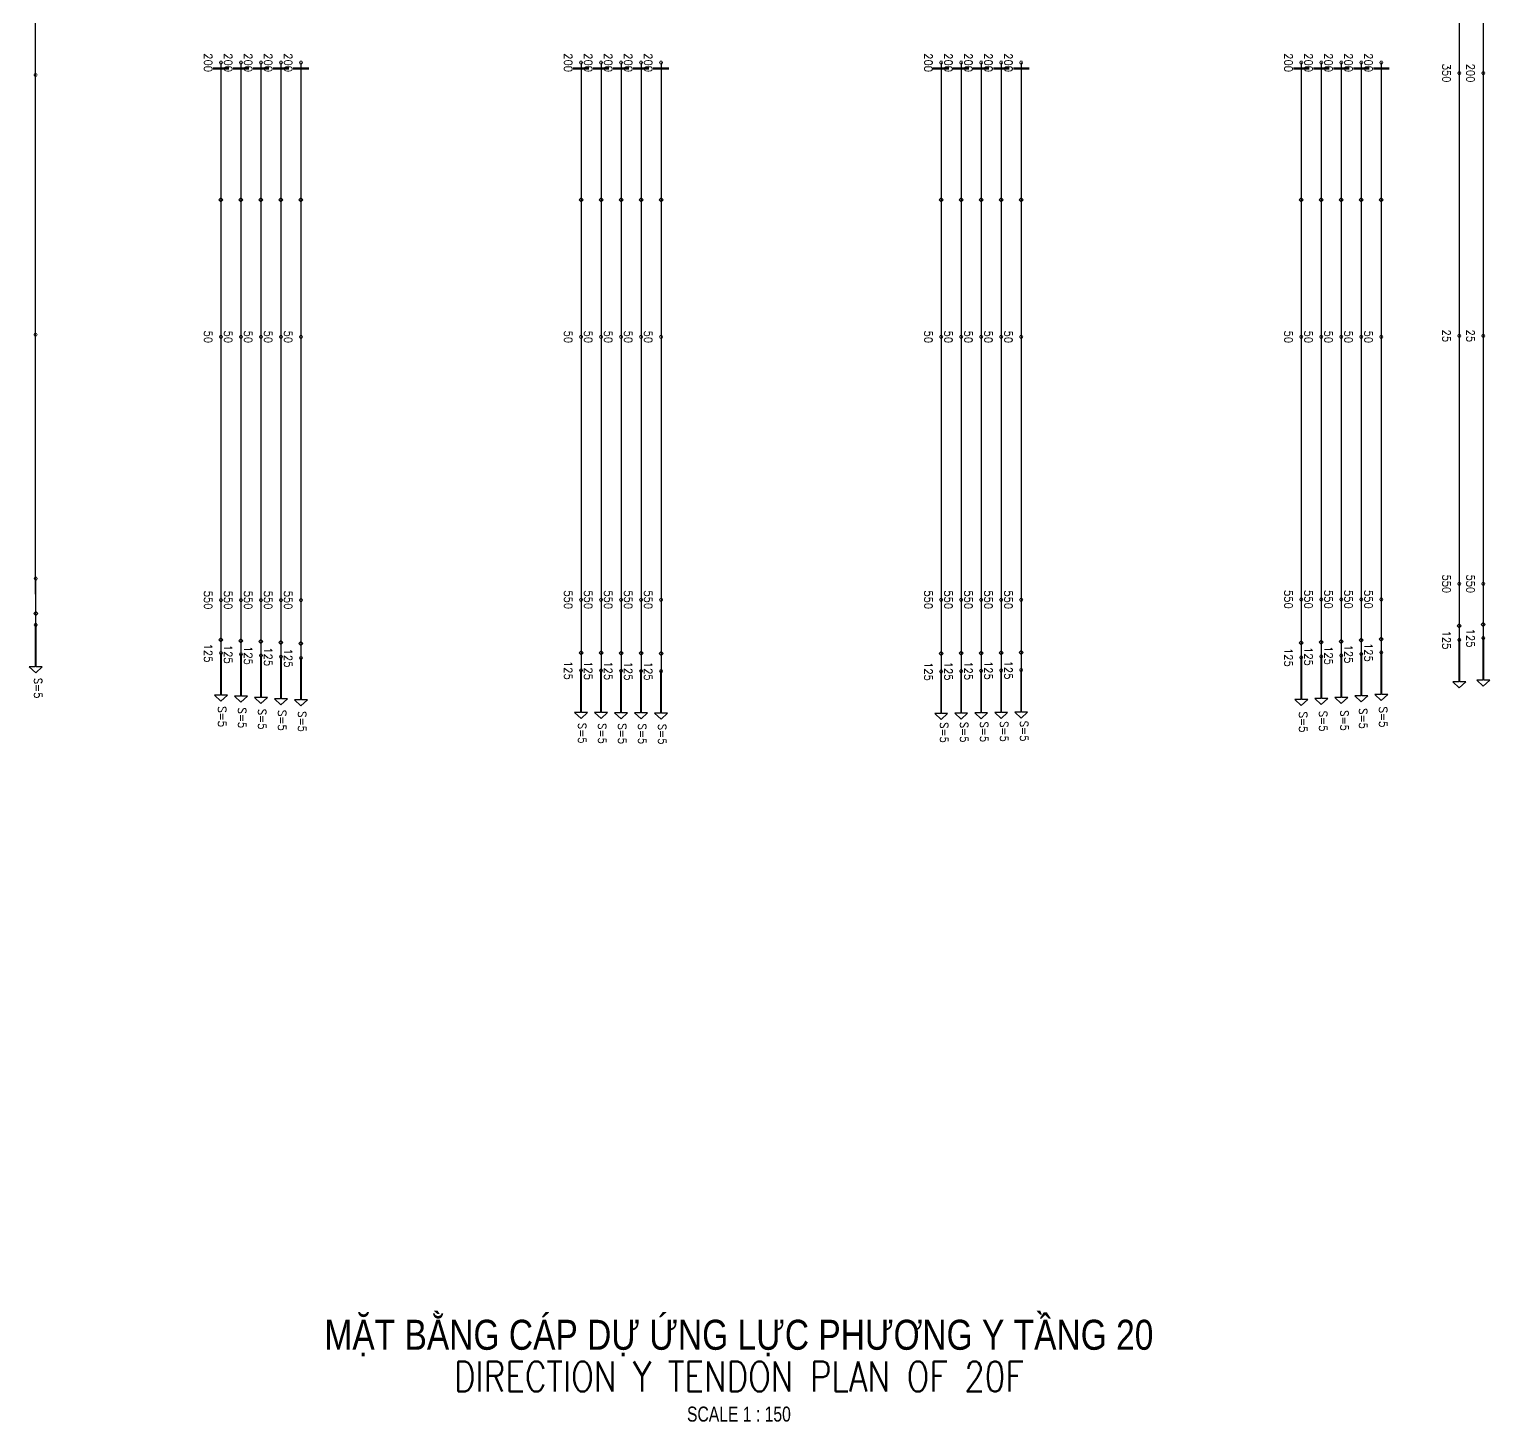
# Model space of a CAD drawing. Header units: millimetres. Extents: x -179076 to 505271, y -44005 to 99253.
# Drawn here: x 427260 to 463765, y 18374 to 53186 of the extents above; entities that cross this region are included whole.
import ezdxf
from ezdxf.enums import TextEntityAlignment as Align

# ---------------------------------------------------------------- set-up
doc = ezdxf.new("R2010")
doc.units = ezdxf.units.MM
doc.layers.add('Current_plane_Tendon', color=7, linetype='Continuous', true_color=0xab0000)
for name, color, linetype, lineweight in [('NDC_S_ANNO', 7, 'Continuous', 20), ('NDC_S_ENG TITLE', 3, 'Continuous', 20), ('NDC_S_TEXT SYMBOL', 7, 'Continuous', 20), ('NDC_S_VN TEXT', 7, 'Continuous', 20), ('NDC_S_VN TITLE', 6, 'Continuous', 35)]:
    doc.layers.add(name, color=color, linetype=linetype, lineweight=lineweight)
doc.styles.add('NDC_ANNO', font='', dxfattribs={"width": 0.8})
doc.styles.add('NDC_EN TXT', font='romans.shx', dxfattribs={"width": 0.8})
doc.styles.add('NDC_VIE TXT', font='arial.ttf', dxfattribs={"width": 0.8})
doc.styles.get("Standard").update_dxf_attribs({"font": 'arial.ttf'})
doc.styles.get('NDC_ANNO').set_extended_font_data('Dotum')

# ---------------------------------------------------------------- blocks, each defined once
blk = doc.blocks.new('Drawing name_symbol')
at = {"layer": 'NDC_S_ENG TITLE', "style": 'NDC_EN TXT', "width": 0.8}
blk.add_attdef('SECTDET1', text='', height=5, dxfattribs=at).set_placement((0, 1.01), align=Align.CENTER)
at = {"layer": 'NDC_S_TEXT SYMBOL', "lineweight": 25, "style": 'NDC_ANNO', "width": 0.8}
blk.add_attdef('SSCALE', text='', height=2.5, dxfattribs=at).set_placement((0, -4), align=Align.CENTER)
at = {"layer": 'NDC_S_VN TITLE', "style": 'NDC_VIE TXT', "width": 0.8}
blk.add_attdef('SECTDET2', text='', height=5, dxfattribs=at).set_placement((0, 7.97), align=Align.CENTER)
blk = doc.blocks.new('A$Cc1cc997c')
at = {"layer": 'Current_plane_Tendon', "color": 14, "linetype": 'Continuous', "true_color": 0xab0000, "elevation": -200}
for points in [[(18900, -25500, 60, 60, 0), (18500, -25500, 60, 60, 0)], [(19400, -25500, 60, 60, 0), (19000, -25500, 60, 60, 0)], [(19900, -25500, 60, 60, 0), (19500, -25500, 60, 60, 0)], [(20400, -25500, 60, 60, 0), (20000, -25500, 60, 60, 0)], [(20900, -25500, 60, 60, 0), (20500, -25500, 60, 60, 0)], [(27900, -25500, 60, 60, 0), (27500, -25500, 60, 60, 0)], [(28400, -25500, 60, 60, 0), (28000, -25500, 60, 60, 0)], [(28900, -25500, 60, 60, 0), (28500, -25500, 60, 60, 0)], [(29400, -25500, 60, 60, 0), (29000, -25500, 60, 60, 0)], [(29900, -25500, 60, 60, 0), (29500, -25500, 60, 60, 0)], [(36900, -25500, 60, 60, 0), (36500, -25500, 60, 60, 0)], [(37400, -25500, 60, 60, 0), (37000, -25500, 60, 60, 0)], [(37900, -25500, 60, 60, 0), (37500, -25500, 60, 60, 0)], [(38400, -25500, 60, 60, 0), (38000, -25500, 60, 60, 0)], [(38900, -25500, 60, 60, 0), (38500, -25500, 60, 60, 0)], [(45900, -25500, 60, 60, 0), (45500, -25500, 60, 60, 0)], [(46400, -25500, 60, 60, 0), (46000, -25500, 60, 60, 0)], [(46900, -25500, 60, 60, 0), (46500, -25500, 60, 60, 0)], [(47400, -25500, 60, 60, 0), (47000, -25500, 60, 60, 0)], [(47900, -25500, 60, 60, 0), (47500, -25500, 60, 60, 0)]]:
    blk.add_lwpolyline(points, format="xyseb", dxfattribs=at)
at = {"layer": 'Current_plane_Tendon', "color": 14, "linetype": 'Continuous', "true_color": 0xab0000}
for points, elevation in [([(18740, -25350, 20, 20, 0), (18720, -25315, 20, 20, 0), (18680, -25315, 20, 20, 0), (18660, -25350, 20, 20, 0), (18680, -25385, 20, 20, 0), (18720, -25385, 20, 20, 0)], -200), ([(19240, -25350, 20, 20, 0), (19220, -25315, 20, 20, 0), (19180, -25315, 20, 20, 0), (19160, -25350, 20, 20, 0), (19180, -25385, 20, 20, 0), (19220, -25385, 20, 20, 0)], -200), ([(19740, -25350, 20, 20, 0), (19720, -25315, 20, 20, 0), (19680, -25315, 20, 20, 0), (19660, -25350, 20, 20, 0), (19680, -25385, 20, 20, 0), (19720, -25385, 20, 20, 0)], -200), ([(20240, -25350, 20, 20, 0), (20220, -25315, 20, 20, 0), (20180, -25315, 20, 20, 0), (20160, -25350, 20, 20, 0), (20180, -25385, 20, 20, 0), (20220, -25385, 20, 20, 0)], -200), ([(20740, -25350, 20, 20, 0), (20720, -25315, 20, 20, 0), (20680, -25315, 20, 20, 0), (20660, -25350, 20, 20, 0), (20680, -25385, 20, 20, 0), (20720, -25385, 20, 20, 0)], -200), ([(27740, -25350, 20, 20, 0), (27720, -25315, 20, 20, 0), (27680, -25315, 20, 20, 0), (27660, -25350, 20, 20, 0), (27680, -25385, 20, 20, 0), (27720, -25385, 20, 20, 0)], -200), ([(28240, -25350, 20, 20, 0), (28220, -25315, 20, 20, 0), (28180, -25315, 20, 20, 0), (28160, -25350, 20, 20, 0), (28180, -25385, 20, 20, 0), (28220, -25385, 20, 20, 0)], -200), ([(28740, -25350, 20, 20, 0), (28720, -25315, 20, 20, 0), (28680, -25315, 20, 20, 0), (28660, -25350, 20, 20, 0), (28680, -25385, 20, 20, 0), (28720, -25385, 20, 20, 0)], -200), ([(29240, -25350, 20, 20, 0), (29220, -25315, 20, 20, 0), (29180, -25315, 20, 20, 0), (29160, -25350, 20, 20, 0), (29180, -25385, 20, 20, 0), (29220, -25385, 20, 20, 0)], -200), ([(29740, -25350, 20, 20, 0), (29720, -25315, 20, 20, 0), (29680, -25315, 20, 20, 0), (29660, -25350, 20, 20, 0), (29680, -25385, 20, 20, 0), (29720, -25385, 20, 20, 0)], -200), ([(36740, -25350, 20, 20, 0), (36720, -25315, 20, 20, 0), (36680, -25315, 20, 20, 0), (36660, -25350, 20, 20, 0), (36680, -25385, 20, 20, 0), (36720, -25385, 20, 20, 0)], -200), ([(37240, -25350, 20, 20, 0), (37220, -25315, 20, 20, 0), (37180, -25315, 20, 20, 0), (37160, -25350, 20, 20, 0), (37180, -25385, 20, 20, 0), (37220, -25385, 20, 20, 0)], -200), ([(37740, -25350, 20, 20, 0), (37720, -25315, 20, 20, 0), (37680, -25315, 20, 20, 0), (37660, -25350, 20, 20, 0), (37680, -25385, 20, 20, 0), (37720, -25385, 20, 20, 0)], -200), ([(38240, -25350, 20, 20, 0), (38220, -25315, 20, 20, 0), (38180, -25315, 20, 20, 0), (38160, -25350, 20, 20, 0), (38180, -25385, 20, 20, 0), (38220, -25385, 20, 20, 0)], -200), ([(38740, -25350, 20, 20, 0), (38720, -25315, 20, 20, 0), (38680, -25315, 20, 20, 0), (38660, -25350, 20, 20, 0), (38680, -25385, 20, 20, 0), (38720, -25385, 20, 20, 0)], -200), ([(45740, -25350, 20, 20, 0), (45720, -25315, 20, 20, 0), (45680, -25315, 20, 20, 0), (45660, -25350, 20, 20, 0), (45680, -25385, 20, 20, 0), (45720, -25385, 20, 20, 0)], -200), ([(46240, -25350, 20, 20, 0), (46220, -25315, 20, 20, 0), (46180, -25315, 20, 20, 0), (46160, -25350, 20, 20, 0), (46180, -25385, 20, 20, 0), (46220, -25385, 20, 20, 0)], -200), ([(46740, -25350, 20, 20, 0), (46720, -25315, 20, 20, 0), (46680, -25315, 20, 20, 0), (46660, -25350, 20, 20, 0), (46680, -25385, 20, 20, 0), (46720, -25385, 20, 20, 0)], -200), ([(47240, -25350, 20, 20, 0), (47220, -25315, 20, 20, 0), (47180, -25315, 20, 20, 0), (47160, -25350, 20, 20, 0), (47180, -25385, 20, 20, 0), (47220, -25385, 20, 20, 0)], -200), ([(47740, -25350, 20, 20, 0), (47720, -25315, 20, 20, 0), (47680, -25315, 20, 20, 0), (47660, -25350, 20, 20, 0), (47680, -25385, 20, 20, 0), (47720, -25385, 20, 20, 0)], -200), ([(14106, -25658, 20, 20, 0), (14086, -25624, 20, 20, 0), (14046, -25624, 20, 20, 0), (14026, -25658, 20, 20, 0), (14046, -25693, 20, 20, 0), (14086, -25693, 20, 20, 0)], -50), ([(49690, -25612, 20, 20, 0), (49670, -25578, 20, 20, 0), (49630, -25578, 20, 20, 0), (49610, -25612, 20, 20, 0), (49630, -25647, 20, 20, 0), (49670, -25647, 20, 20, 0)], -50), ([(50290, -25612, 20, 20, 0), (50270, -25578, 20, 20, 0), (50230, -25578, 20, 20, 0), (50210, -25612, 20, 20, 0), (50230, -25647, 20, 20, 0), (50270, -25647, 20, 20, 0)], -50), ([(14106, -32149, 20, 20, 0), (14086, -32115, 20, 20, 0), (14046, -32115, 20, 20, 0), (14026, -32149, 20, 20, 0), (14046, -32184, 20, 20, 0), (14086, -32184, 20, 20, 0)], -200), ([(18740, -32206, 20, 20, 0), (18720, -32171, 20, 20, 0), (18680, -32171, 20, 20, 0), (18660, -32206, 20, 20, 0), (18680, -32240, 20, 20, 0), (18720, -32240, 20, 20, 0)], -350), ([(19240, -32206, 20, 20, 0), (19220, -32171, 20, 20, 0), (19180, -32171, 20, 20, 0), (19160, -32206, 20, 20, 0), (19180, -32240, 20, 20, 0), (19220, -32240, 20, 20, 0)], -350), ([(19740, -32206, 20, 20, 0), (19720, -32171, 20, 20, 0), (19680, -32171, 20, 20, 0), (19660, -32206, 20, 20, 0), (19680, -32240, 20, 20, 0), (19720, -32240, 20, 20, 0)], -350), ([(20240, -32206, 20, 20, 0), (20220, -32171, 20, 20, 0), (20180, -32171, 20, 20, 0), (20160, -32206, 20, 20, 0), (20180, -32240, 20, 20, 0), (20220, -32240, 20, 20, 0)], -350), ([(20740, -32206, 20, 20, 0), (20720, -32171, 20, 20, 0), (20680, -32171, 20, 20, 0), (20660, -32206, 20, 20, 0), (20680, -32240, 20, 20, 0), (20720, -32240, 20, 20, 0)], -350), ([(27740, -32206, 20, 20, 0), (27720, -32171, 20, 20, 0), (27680, -32171, 20, 20, 0), (27660, -32206, 20, 20, 0), (27680, -32240, 20, 20, 0), (27720, -32240, 20, 20, 0)], -350), ([(28240, -32206, 20, 20, 0), (28220, -32171, 20, 20, 0), (28180, -32171, 20, 20, 0), (28160, -32206, 20, 20, 0), (28180, -32240, 20, 20, 0), (28220, -32240, 20, 20, 0)], -350), ([(28740, -32206, 20, 20, 0), (28720, -32171, 20, 20, 0), (28680, -32171, 20, 20, 0), (28660, -32206, 20, 20, 0), (28680, -32240, 20, 20, 0), (28720, -32240, 20, 20, 0)], -350), ([(29240, -32206, 20, 20, 0), (29220, -32171, 20, 20, 0), (29180, -32171, 20, 20, 0), (29160, -32206, 20, 20, 0), (29180, -32240, 20, 20, 0), (29220, -32240, 20, 20, 0)], -350), ([(29740, -32206, 20, 20, 0), (29720, -32171, 20, 20, 0), (29680, -32171, 20, 20, 0), (29660, -32206, 20, 20, 0), (29680, -32240, 20, 20, 0), (29720, -32240, 20, 20, 0)], -350), ([(36740, -32206, 20, 20, 0), (36720, -32171, 20, 20, 0), (36680, -32171, 20, 20, 0), (36660, -32206, 20, 20, 0), (36680, -32240, 20, 20, 0), (36720, -32240, 20, 20, 0)], -350), ([(37240, -32206, 20, 20, 0), (37220, -32171, 20, 20, 0), (37180, -32171, 20, 20, 0), (37160, -32206, 20, 20, 0), (37180, -32240, 20, 20, 0), (37220, -32240, 20, 20, 0)], -350), ([(37740, -32206, 20, 20, 0), (37720, -32171, 20, 20, 0), (37680, -32171, 20, 20, 0), (37660, -32206, 20, 20, 0), (37680, -32240, 20, 20, 0), (37720, -32240, 20, 20, 0)], -350), ([(38240, -32206, 20, 20, 0), (38220, -32171, 20, 20, 0), (38180, -32171, 20, 20, 0), (38160, -32206, 20, 20, 0), (38180, -32240, 20, 20, 0), (38220, -32240, 20, 20, 0)], -350), ([(38740, -32206, 20, 20, 0), (38720, -32171, 20, 20, 0), (38680, -32171, 20, 20, 0), (38660, -32206, 20, 20, 0), (38680, -32240, 20, 20, 0), (38720, -32240, 20, 20, 0)], -350), ([(45740, -32206, 20, 20, 0), (45720, -32171, 20, 20, 0), (45680, -32171, 20, 20, 0), (45660, -32206, 20, 20, 0), (45680, -32240, 20, 20, 0), (45720, -32240, 20, 20, 0)], -350), ([(46240, -32206, 20, 20, 0), (46220, -32171, 20, 20, 0), (46180, -32171, 20, 20, 0), (46160, -32206, 20, 20, 0), (46180, -32240, 20, 20, 0), (46220, -32240, 20, 20, 0)], -350), ([(46740, -32206, 20, 20, 0), (46720, -32171, 20, 20, 0), (46680, -32171, 20, 20, 0), (46660, -32206, 20, 20, 0), (46680, -32240, 20, 20, 0), (46720, -32240, 20, 20, 0)], -350), ([(47240, -32206, 20, 20, 0), (47220, -32171, 20, 20, 0), (47180, -32171, 20, 20, 0), (47160, -32206, 20, 20, 0), (47180, -32240, 20, 20, 0), (47220, -32240, 20, 20, 0)], -350), ([(47740, -32206, 20, 20, 0), (47720, -32171, 20, 20, 0), (47680, -32171, 20, 20, 0), (47660, -32206, 20, 20, 0), (47680, -32240, 20, 20, 0), (47720, -32240, 20, 20, 0)], -350), ([(49690, -32180, 20, 20, 0), (49670, -32146, 20, 20, 0), (49630, -32146, 20, 20, 0), (49610, -32180, 20, 20, 0), (49630, -32215, 20, 20, 0), (49670, -32215, 20, 20, 0)], -225), ([(50290, -32180, 20, 20, 0), (50270, -32146, 20, 20, 0), (50230, -32146, 20, 20, 0), (50210, -32180, 20, 20, 0), (50230, -32215, 20, 20, 0), (50270, -32215, 20, 20, 0)], -225), ([(14110, -38248, 20, 20, 0), (14090, -38213, 20, 20, 0), (14050, -38213, 20, 20, 0), (14030, -38248, 20, 20, 0), (14050, -38282, 20, 20, 0), (14090, -38282, 20, 20, 0)], 75), ([(49690, -38379, 20, 20, 0), (49670, -38345, 20, 20, 0), (49630, -38345, 20, 20, 0), (49610, -38379, 20, 20, 0), (49630, -38414, 20, 20, 0), (49670, -38414, 20, 20, 0)], -16), ([(50290, -38379, 20, 20, 0), (50270, -38345, 20, 20, 0), (50230, -38345, 20, 20, 0), (50210, -38379, 20, 20, 0), (50230, -38414, 20, 20, 0), (50270, -38414, 20, 20, 0)], -16), ([(18740, -38786, 20, 20, 0), (18720, -38751, 20, 20, 0), (18680, -38751, 20, 20, 0), (18660, -38786, 20, 20, 0), (18680, -38820, 20, 20, 0), (18720, -38820, 20, 20, 0)], 75), ([(19240, -38786, 20, 20, 0), (19220, -38751, 20, 20, 0), (19180, -38751, 20, 20, 0), (19160, -38786, 20, 20, 0), (19180, -38820, 20, 20, 0), (19220, -38820, 20, 20, 0)], 75), ([(19740, -38786, 20, 20, 0), (19720, -38751, 20, 20, 0), (19680, -38751, 20, 20, 0), (19660, -38786, 20, 20, 0), (19680, -38820, 20, 20, 0), (19720, -38820, 20, 20, 0)], 75), ([(20240, -38786, 20, 20, 0), (20220, -38751, 20, 20, 0), (20180, -38751, 20, 20, 0), (20160, -38786, 20, 20, 0), (20180, -38820, 20, 20, 0), (20220, -38820, 20, 20, 0)], 75), ([(20740, -38786, 20, 20, 0), (20720, -38751, 20, 20, 0), (20680, -38751, 20, 20, 0), (20660, -38786, 20, 20, 0), (20680, -38820, 20, 20, 0), (20720, -38820, 20, 20, 0)], 75), ([(27740, -38777, 20, 20, 0), (27720, -38743, 20, 20, 0), (27680, -38743, 20, 20, 0), (27660, -38777, 20, 20, 0), (27680, -38812, 20, 20, 0), (27720, -38812, 20, 20, 0)], 75), ([(28240, -38777, 20, 20, 0), (28220, -38743, 20, 20, 0), (28180, -38743, 20, 20, 0), (28160, -38777, 20, 20, 0), (28180, -38812, 20, 20, 0), (28220, -38812, 20, 20, 0)], 75), ([(28740, -38777, 20, 20, 0), (28720, -38743, 20, 20, 0), (28680, -38743, 20, 20, 0), (28660, -38777, 20, 20, 0), (28680, -38812, 20, 20, 0), (28720, -38812, 20, 20, 0)], 75), ([(29240, -38777, 20, 20, 0), (29220, -38743, 20, 20, 0), (29180, -38743, 20, 20, 0), (29160, -38777, 20, 20, 0), (29180, -38812, 20, 20, 0), (29220, -38812, 20, 20, 0)], 75), ([(29740, -38777, 20, 20, 0), (29720, -38743, 20, 20, 0), (29680, -38743, 20, 20, 0), (29660, -38777, 20, 20, 0), (29680, -38812, 20, 20, 0), (29720, -38812, 20, 20, 0)], 75), ([(36740, -38778, 20, 20, 0), (36720, -38743, 20, 20, 0), (36680, -38743, 20, 20, 0), (36660, -38778, 20, 20, 0), (36680, -38812, 20, 20, 0), (36720, -38812, 20, 20, 0)], 75), ([(37240, -38778, 20, 20, 0), (37220, -38743, 20, 20, 0), (37180, -38743, 20, 20, 0), (37160, -38778, 20, 20, 0), (37180, -38812, 20, 20, 0), (37220, -38812, 20, 20, 0)], 75), ([(37740, -38778, 20, 20, 0), (37720, -38743, 20, 20, 0), (37680, -38743, 20, 20, 0), (37660, -38778, 20, 20, 0), (37680, -38812, 20, 20, 0), (37720, -38812, 20, 20, 0)], 75), ([(38240, -38778, 20, 20, 0), (38220, -38743, 20, 20, 0), (38180, -38743, 20, 20, 0), (38160, -38778, 20, 20, 0), (38180, -38812, 20, 20, 0), (38220, -38812, 20, 20, 0)], 75), ([(38740, -38778, 20, 20, 0), (38720, -38743, 20, 20, 0), (38680, -38743, 20, 20, 0), (38660, -38778, 20, 20, 0), (38680, -38812, 20, 20, 0), (38720, -38812, 20, 20, 0)], 75), ([(45740, -38768, 20, 20, 0), (45720, -38733, 20, 20, 0), (45680, -38733, 20, 20, 0), (45660, -38768, 20, 20, 0), (45680, -38803, 20, 20, 0), (45720, -38803, 20, 20, 0)], 75), ([(46240, -38768, 20, 20, 0), (46220, -38733, 20, 20, 0), (46180, -38733, 20, 20, 0), (46160, -38768, 20, 20, 0), (46180, -38803, 20, 20, 0), (46220, -38803, 20, 20, 0)], 75), ([(46740, -38768, 20, 20, 0), (46720, -38733, 20, 20, 0), (46680, -38733, 20, 20, 0), (46660, -38768, 20, 20, 0), (46680, -38803, 20, 20, 0), (46720, -38803, 20, 20, 0)], 75), ([(47240, -38768, 20, 20, 0), (47220, -38733, 20, 20, 0), (47180, -38733, 20, 20, 0), (47160, -38768, 20, 20, 0), (47180, -38803, 20, 20, 0), (47220, -38803, 20, 20, 0)], 75), ([(47740, -38768, 20, 20, 0), (47720, -38733, 20, 20, 0), (47680, -38733, 20, 20, 0), (47660, -38768, 20, 20, 0), (47680, -38803, 20, 20, 0), (47720, -38803, 20, 20, 0)], 75), ([(49690, -39782, 20, 20, 0), (49670, -39747, 20, 20, 0), (49630, -39747, 20, 20, 0), (49610, -39782, 20, 20, 0), (49630, -39817, 20, 20, 0), (49670, -39817, 20, 20, 0)], -91), ([(50290, -39736, 20, 20, 0), (50270, -39701, 20, 20, 0), (50230, -39701, 20, 20, 0), (50210, -39736, 20, 20, 0), (50230, -39770, 20, 20, 0), (50270, -39770, 20, 20, 0)], -91)]:
    blk.add_lwpolyline(points, format="xyseb", close=True, dxfattribs=dict(at, elevation=elevation))
for points in [[(18750, -28778), (18700, -28728), (18650, -28778), (18700, -28828), (18750, -28778)], [(19250, -28778), (19200, -28728), (19150, -28778), (19200, -28828), (19250, -28778)], [(19750, -28778), (19700, -28728), (19650, -28778), (19700, -28828), (19750, -28778)], [(20250, -28778), (20200, -28728), (20150, -28778), (20200, -28828), (20250, -28778)], [(20750, -28778), (20700, -28728), (20650, -28778), (20700, -28828), (20750, -28778)], [(27750, -28778), (27700, -28728), (27650, -28778), (27700, -28828), (27750, -28778)], [(28250, -28778), (28200, -28728), (28150, -28778), (28200, -28828), (28250, -28778)], [(28750, -28778), (28700, -28728), (28650, -28778), (28700, -28828), (28750, -28778)], [(29250, -28778), (29200, -28728), (29150, -28778), (29200, -28828), (29250, -28778)], [(29750, -28778), (29700, -28728), (29650, -28778), (29700, -28828), (29750, -28778)], [(36750, -28778), (36700, -28728), (36650, -28778), (36700, -28828), (36750, -28778)], [(37250, -28778), (37200, -28728), (37150, -28778), (37200, -28828), (37250, -28778)], [(37750, -28778), (37700, -28728), (37650, -28778), (37700, -28828), (37750, -28778)], [(38250, -28778), (38200, -28728), (38150, -28778), (38200, -28828), (38250, -28778)], [(38750, -28778), (38700, -28728), (38650, -28778), (38700, -28828), (38750, -28778)], [(45750, -28778), (45700, -28728), (45650, -28778), (45700, -28828), (45750, -28778)], [(46250, -28778), (46200, -28728), (46150, -28778), (46200, -28828), (46250, -28778)], [(46750, -28778), (46700, -28728), (46650, -28778), (46700, -28828), (46750, -28778)], [(47250, -28778), (47200, -28728), (47150, -28778), (47200, -28828), (47250, -28778)], [(47750, -28778), (47700, -28728), (47650, -28778), (47700, -28828), (47750, -28778)], [(14058, -39406), (14058, -40456), (13908, -40456), (14070, -40606), (14232, -40456), (14082, -40456), (14082, -39406)], [(18688, -40109), (18688, -41159), (18538, -41159), (18700, -41309), (18862, -41159), (18712, -41159), (18712, -40109)], [(19188, -40140), (19188, -41190), (19038, -41190), (19200, -41340), (19362, -41190), (19212, -41190), (19212, -40140)], [(47188, -40132), (47188, -41182), (47038, -41182), (47200, -41332), (47362, -41182), (47212, -41182), (47212, -40132)], [(47688, -40094), (47688, -41144), (47538, -41144), (47700, -41294), (47862, -41144), (47712, -41144), (47712, -40094)], [(19688, -40171), (19688, -41221), (19538, -41221), (19700, -41371), (19862, -41221), (19712, -41221), (19712, -40171)], [(20188, -40202), (20188, -41252), (20038, -41252), (20200, -41402), (20362, -41252), (20212, -41252), (20212, -40202)], [(20688, -40233), (20688, -41283), (20538, -41283), (20700, -41433), (20862, -41283), (20712, -41283), (20712, -40233)], [(45688, -40219), (45688, -41269), (45538, -41269), (45700, -41419), (45862, -41269), (45712, -41269), (45712, -40219)], [(46188, -40195), (46188, -41245), (46038, -41245), (46200, -41395), (46362, -41245), (46212, -41245), (46212, -40195)], [(46688, -40171), (46688, -41221), (46538, -41221), (46700, -41371), (46862, -41221), (46712, -41221), (46712, -40171)], [(27688, -40542), (27688, -41592), (27538, -41592), (27700, -41742), (27862, -41592), (27712, -41592), (27712, -40542)], [(28188, -40547), (28188, -41597), (28038, -41597), (28200, -41747), (28362, -41597), (28212, -41597), (28212, -40547)], [(28688, -40552), (28688, -41602), (28538, -41602), (28700, -41752), (28862, -41602), (28712, -41602), (28712, -40552)], [(29188, -40558), (29188, -41608), (29038, -41608), (29200, -41758), (29362, -41608), (29212, -41608), (29212, -40558)], [(29688, -40563), (29688, -41613), (29538, -41613), (29700, -41763), (29862, -41613), (29712, -41613), (29712, -40563)], [(36688, -40571), (36688, -41621), (36538, -41621), (36700, -41771), (36862, -41621), (36712, -41621), (36712, -40571)], [(37188, -40561), (37188, -41611), (37038, -41611), (37200, -41761), (37362, -41611), (37212, -41611), (37212, -40561)], [(37688, -40552), (37688, -41602), (37538, -41602), (37700, -41752), (37862, -41602), (37712, -41602), (37712, -40552)], [(38188, -40543), (38188, -41593), (38038, -41593), (38200, -41743), (38362, -41593), (38212, -41593), (38212, -40543)], [(38688, -40534), (38688, -41584), (38538, -41584), (38700, -41734), (38862, -41584), (38712, -41584), (38712, -40534)]]:
    blk.add_lwpolyline(points, close=True, dxfattribs=at)
for points in [[(14110, -39406, 20, 20, 0), (14090, -39372, 20, 20, 0), (14050, -39372, 20, 20, 0), (14030, -39406, 20, 20, 0), (14050, -39441, 20, 20, 0), (14090, -39441, 20, 20, 0)], [(18740, -40109, 20, 20, 0), (18720, -40075, 20, 20, 0), (18680, -40075, 20, 20, 0), (18660, -40109, 20, 20, 0), (18680, -40144, 20, 20, 0), (18720, -40144, 20, 20, 0)], [(19240, -40140, 20, 20, 0), (19220, -40106, 20, 20, 0), (19180, -40106, 20, 20, 0), (19160, -40140, 20, 20, 0), (19180, -40175, 20, 20, 0), (19220, -40175, 20, 20, 0)], [(19740, -40171, 20, 20, 0), (19720, -40136, 20, 20, 0), (19680, -40136, 20, 20, 0), (19660, -40171, 20, 20, 0), (19680, -40206, 20, 20, 0), (19720, -40206, 20, 20, 0)], [(46240, -40195, 20, 20, 0), (46220, -40160, 20, 20, 0), (46180, -40160, 20, 20, 0), (46160, -40195, 20, 20, 0), (46180, -40229, 20, 20, 0), (46220, -40229, 20, 20, 0)], [(46740, -40171, 20, 20, 0), (46720, -40136, 20, 20, 0), (46680, -40136, 20, 20, 0), (46660, -40171, 20, 20, 0), (46680, -40206, 20, 20, 0), (46720, -40206, 20, 20, 0)], [(47240, -40132, 20, 20, 0), (47220, -40098, 20, 20, 0), (47180, -40098, 20, 20, 0), (47160, -40132, 20, 20, 0), (47180, -40167, 20, 20, 0), (47220, -40167, 20, 20, 0)], [(47740, -40094, 20, 20, 0), (47720, -40059, 20, 20, 0), (47680, -40059, 20, 20, 0), (47660, -40094, 20, 20, 0), (47680, -40128, 20, 20, 0), (47720, -40128, 20, 20, 0)], [(20240, -40202, 20, 20, 0), (20220, -40167, 20, 20, 0), (20180, -40167, 20, 20, 0), (20160, -40202, 20, 20, 0), (20180, -40237, 20, 20, 0), (20220, -40237, 20, 20, 0)], [(20740, -40233, 20, 20, 0), (20720, -40198, 20, 20, 0), (20680, -40198, 20, 20, 0), (20660, -40233, 20, 20, 0), (20680, -40267, 20, 20, 0), (20720, -40267, 20, 20, 0)], [(27740, -40542, 20, 20, 0), (27720, -40507, 20, 20, 0), (27680, -40507, 20, 20, 0), (27660, -40542, 20, 20, 0), (27680, -40576, 20, 20, 0), (27720, -40576, 20, 20, 0)], [(28240, -40547, 20, 20, 0), (28220, -40512, 20, 20, 0), (28180, -40512, 20, 20, 0), (28160, -40547, 20, 20, 0), (28180, -40582, 20, 20, 0), (28220, -40582, 20, 20, 0)], [(28740, -40552, 20, 20, 0), (28720, -40518, 20, 20, 0), (28680, -40518, 20, 20, 0), (28660, -40552, 20, 20, 0), (28680, -40587, 20, 20, 0), (28720, -40587, 20, 20, 0)], [(29240, -40558, 20, 20, 0), (29220, -40523, 20, 20, 0), (29180, -40523, 20, 20, 0), (29160, -40558, 20, 20, 0), (29180, -40592, 20, 20, 0), (29220, -40592, 20, 20, 0)], [(29740, -40563, 20, 20, 0), (29720, -40528, 20, 20, 0), (29680, -40528, 20, 20, 0), (29660, -40563, 20, 20, 0), (29680, -40598, 20, 20, 0), (29720, -40598, 20, 20, 0)], [(37240, -40561, 20, 20, 0), (37220, -40527, 20, 20, 0), (37180, -40527, 20, 20, 0), (37160, -40561, 20, 20, 0), (37180, -40596, 20, 20, 0), (37220, -40596, 20, 20, 0)], [(37740, -40552, 20, 20, 0), (37720, -40518, 20, 20, 0), (37680, -40518, 20, 20, 0), (37660, -40552, 20, 20, 0), (37680, -40587, 20, 20, 0), (37720, -40587, 20, 20, 0)], [(38240, -40543, 20, 20, 0), (38220, -40509, 20, 20, 0), (38180, -40509, 20, 20, 0), (38160, -40543, 20, 20, 0), (38180, -40578, 20, 20, 0), (38220, -40578, 20, 20, 0)], [(38740, -40534, 20, 20, 0), (38720, -40500, 20, 20, 0), (38680, -40500, 20, 20, 0), (38660, -40534, 20, 20, 0), (38680, -40569, 20, 20, 0), (38720, -40569, 20, 20, 0)], [(45740, -40219, 20, 20, 0), (45720, -40184, 20, 20, 0), (45680, -40184, 20, 20, 0), (45660, -40219, 20, 20, 0), (45680, -40253, 20, 20, 0), (45720, -40253, 20, 20, 0)], [(36740, -40571, 20, 20, 0), (36720, -40536, 20, 20, 0), (36680, -40536, 20, 20, 0), (36660, -40571, 20, 20, 0), (36680, -40605, 20, 20, 0), (36720, -40605, 20, 20, 0)]]:
    blk.add_lwpolyline(points, format="xyseb", close=True, dxfattribs=at)
for points, elevation in [([(14120, -39117), (14070, -39067), (14020, -39117), (14070, -39167), (14120, -39117)], 125), ([(49700, -39431), (49650, -39381), (49600, -39431), (49650, -39481), (49700, -39431)], 34), ([(50300, -39397), (50250, -39347), (50200, -39397), (50250, -39447), (50300, -39397)], 34), ([(18750, -39778), (18700, -39728), (18650, -39778), (18700, -39828), (18750, -39778)], 125), ([(19250, -39802), (19200, -39752), (19150, -39802), (19200, -39852), (19250, -39802)], 125), ([(19750, -39825), (19700, -39775), (19650, -39825), (19700, -39875), (19750, -39825)], 125), ([(46250, -39838), (46200, -39788), (46150, -39838), (46200, -39888), (46250, -39838)], 125), ([(46750, -39820), (46700, -39770), (46650, -39820), (46700, -39870), (46750, -39820)], 125), ([(47250, -39791), (47200, -39741), (47150, -39791), (47200, -39841), (47250, -39791)], 125), ([(47750, -39762), (47700, -39712), (47650, -39762), (47700, -39812), (47750, -39762)], 125), ([(49638, -39782), (49638, -40832), (49488, -40832), (49650, -40982), (49812, -40832), (49662, -40832), (49662, -39782)], -91), ([(50238, -39736), (50238, -40786), (50088, -40786), (50250, -40936), (50412, -40786), (50262, -40786), (50262, -39736)], -91), ([(20250, -39848), (20200, -39798), (20150, -39848), (20200, -39898), (20250, -39848)], 125), ([(20750, -39871), (20700, -39821), (20650, -39871), (20700, -39921), (20750, -39871)], 125), ([(27750, -40101), (27700, -40051), (27650, -40101), (27700, -40151), (27750, -40101)], 125), ([(28250, -40105), (28200, -40055), (28150, -40105), (28200, -40155), (28250, -40105)], 125), ([(28750, -40109), (28700, -40059), (28650, -40109), (28700, -40159), (28750, -40109)], 125), ([(29250, -40113), (29200, -40063), (29150, -40113), (29200, -40163), (29250, -40113)], 125), ([(29750, -40117), (29700, -40067), (29650, -40117), (29700, -40167), (29750, -40117)], 125), ([(36750, -40122), (36700, -40072), (36650, -40122), (36700, -40172), (36750, -40122)], 125), ([(37250, -40115), (37200, -40065), (37150, -40115), (37200, -40165), (37250, -40115)], 125), ([(37750, -40109), (37700, -40059), (37650, -40109), (37700, -40159), (37750, -40109)], 125), ([(38250, -40102), (38200, -40052), (38150, -40102), (38200, -40152), (38250, -40102)], 125), ([(38750, -40095), (38700, -40045), (38650, -40095), (38700, -40145), (38750, -40095)], 125), ([(45750, -39856), (45700, -39806), (45650, -39856), (45700, -39906), (45750, -39856)], 125)]:
    blk.add_lwpolyline(points, close=True, dxfattribs=dict(at, elevation=elevation))
for points in [[(14066, -25658, -50), (14066, -24916, -59), (14066, -24174, -88), (14066, -23433, -134), (14066, -22691, -200), (14066, -21949, -266), (14066, -21207, -312), (14066, -20465, -341), (14066, -19723, -350), (14066, -19250, -344)], [(49650, -19250, -345), (49650, -19677, -350), (49650, -20419, -341), (49650, -21161, -312), (49650, -21903, -266), (49650, -22645, -200), (49650, -23387, -134), (49650, -24129, -88), (49650, -24871, -59), (49650, -25612, -50)], [(50250, -19250, -197), (50250, -19677, -200), (50250, -20419, -195), (50250, -21161, -181), (50250, -21903, -158), (50250, -22645, -125), (50250, -23387, -92), (50250, -24129, -69), (50250, -24871, -55), (50250, -25612, -50)], [(18700, -25350, -200), (18700, -26207, -205), (18700, -27064, -219), (18700, -27921, -242), (18700, -28778, -275), (18700, -29635, -308), (18700, -30492, -331), (18700, -31349, -345), (18700, -32206, -350), (18700, -33063, -341), (18700, -33920, -312), (18700, -34777, -266), (18700, -35634, -200), (18700, -36491, -134), (18700, -37348, -88), (18700, -38205, -59), (18700, -39062, -50)], [(19200, -25350, -200), (19200, -26207, -205), (19200, -27064, -219), (19200, -27921, -242), (19200, -28778, -275), (19200, -29635, -308), (19200, -30492, -331), (19200, -31349, -345), (19200, -32206, -350), (19200, -33063, -341), (19200, -33920, -312), (19200, -34777, -266), (19200, -35634, -200), (19200, -36491, -134), (19200, -37348, -88), (19200, -38205, -59), (19200, -39062, -50)], [(19700, -25350, -200), (19700, -26207, -205), (19700, -27064, -219), (19700, -27921, -242), (19700, -28778, -275), (19700, -29635, -308), (19700, -30492, -331), (19700, -31349, -345), (19700, -32206, -350), (19700, -33063, -341), (19700, -33920, -312), (19700, -34777, -266), (19700, -35634, -200), (19700, -36491, -134), (19700, -37348, -88), (19700, -38205, -59), (19700, -39062, -50)], [(20200, -25350, -200), (20200, -26207, -205), (20200, -27064, -219), (20200, -27921, -242), (20200, -28778, -275), (20200, -29635, -308), (20200, -30492, -331), (20200, -31349, -345), (20200, -32206, -350), (20200, -33063, -341), (20200, -33920, -312), (20200, -34777, -266), (20200, -35634, -200), (20200, -36491, -134), (20200, -37348, -88), (20200, -38205, -59), (20200, -39062, -50)], [(20700, -25350, -200), (20700, -26207, -205), (20700, -27064, -219), (20700, -27921, -242), (20700, -28778, -275), (20700, -29635, -308), (20700, -30492, -331), (20700, -31349, -345), (20700, -32206, -350), (20700, -33063, -341), (20700, -33920, -312), (20700, -34777, -266), (20700, -35634, -200), (20700, -36491, -134), (20700, -37348, -88), (20700, -38205, -59), (20700, -39062, -50)], [(27700, -25350, -200), (27700, -26207, -205), (27700, -27064, -219), (27700, -27921, -242), (27700, -28778, -275), (27700, -29635, -308), (27700, -30492, -331), (27700, -31349, -345), (27700, -32206, -350), (27700, -33063, -341), (27700, -33920, -312), (27700, -34777, -266), (27700, -35634, -200), (27700, -36491, -134), (27700, -37348, -88), (27700, -38205, -59), (27700, -39062, -50)], [(28200, -25350, -200), (28200, -26207, -205), (28200, -27064, -219), (28200, -27921, -242), (28200, -28778, -275), (28200, -29635, -308), (28200, -30492, -331), (28200, -31349, -345), (28200, -32206, -350), (28200, -33063, -341), (28200, -33920, -312), (28200, -34777, -266), (28200, -35634, -200), (28200, -36491, -134), (28200, -37348, -88), (28200, -38205, -59), (28200, -39062, -50)], [(28700, -25350, -200), (28700, -26207, -205), (28700, -27064, -219), (28700, -27921, -242), (28700, -28778, -275), (28700, -29635, -308), (28700, -30492, -331), (28700, -31349, -345), (28700, -32206, -350), (28700, -33063, -341), (28700, -33920, -312), (28700, -34777, -266), (28700, -35634, -200), (28700, -36491, -134), (28700, -37348, -88), (28700, -38205, -59), (28700, -39062, -50)], [(29200, -25350, -200), (29200, -26207, -205), (29200, -27064, -219), (29200, -27921, -242), (29200, -28778, -275), (29200, -29635, -308), (29200, -30492, -331), (29200, -31349, -345), (29200, -32206, -350), (29200, -33063, -341), (29200, -33920, -312), (29200, -34777, -266), (29200, -35634, -200), (29200, -36491, -134), (29200, -37348, -88), (29200, -38205, -59), (29200, -39062, -50)], [(29700, -25350, -200), (29700, -26207, -205), (29700, -27064, -219), (29700, -27921, -242), (29700, -28778, -275), (29700, -29635, -308), (29700, -30492, -331), (29700, -31349, -345), (29700, -32206, -350), (29700, -33063, -341), (29700, -33920, -312), (29700, -34777, -266), (29700, -35634, -200), (29700, -36491, -134), (29700, -37348, -88), (29700, -38205, -59), (29700, -39062, -50)], [(36700, -25350, -200), (36700, -26207, -205), (36700, -27064, -219), (36700, -27921, -242), (36700, -28778, -275), (36700, -29635, -308), (36700, -30492, -331), (36700, -31349, -345), (36700, -32206, -350), (36700, -33063, -341), (36700, -33920, -312), (36700, -34777, -266), (36700, -35634, -200), (36700, -36491, -134), (36700, -37348, -88), (36700, -38205, -59), (36700, -39062, -50)], [(37200, -25350, -200), (37200, -26207, -205), (37200, -27064, -219), (37200, -27921, -242), (37200, -28778, -275), (37200, -29635, -308), (37200, -30492, -331), (37200, -31349, -345), (37200, -32206, -350), (37200, -33063, -341), (37200, -33920, -312), (37200, -34777, -266), (37200, -35634, -200), (37200, -36491, -134), (37200, -37348, -88), (37200, -38205, -59), (37200, -39062, -50)], [(37700, -25350, -200), (37700, -26207, -205), (37700, -27064, -219), (37700, -27921, -242), (37700, -28778, -275), (37700, -29635, -308), (37700, -30492, -331), (37700, -31349, -345), (37700, -32206, -350), (37700, -33063, -341), (37700, -33920, -312), (37700, -34777, -266), (37700, -35634, -200), (37700, -36491, -134), (37700, -37348, -88), (37700, -38205, -59), (37700, -39062, -50)], [(38200, -25350, -200), (38200, -26207, -205), (38200, -27064, -219), (38200, -27921, -242), (38200, -28778, -275), (38200, -29635, -308), (38200, -30492, -331), (38200, -31349, -345), (38200, -32206, -350), (38200, -33063, -341), (38200, -33920, -312), (38200, -34777, -266), (38200, -35634, -200), (38200, -36491, -134), (38200, -37348, -88), (38200, -38205, -59), (38200, -39062, -50)], [(38700, -25350, -200), (38700, -26207, -205), (38700, -27064, -219), (38700, -27921, -242), (38700, -28778, -275), (38700, -29635, -308), (38700, -30492, -331), (38700, -31349, -345), (38700, -32206, -350), (38700, -33063, -341), (38700, -33920, -312), (38700, -34777, -266), (38700, -35634, -200), (38700, -36491, -134), (38700, -37348, -88), (38700, -38205, -59), (38700, -39062, -50)], [(45700, -25350, -200), (45700, -26207, -205), (45700, -27064, -219), (45700, -27921, -242), (45700, -28778, -275), (45700, -29635, -308), (45700, -30492, -331), (45700, -31349, -345), (45700, -32206, -350), (45700, -33063, -341), (45700, -33920, -312), (45700, -34777, -266), (45700, -35634, -200), (45700, -36491, -134), (45700, -37348, -88), (45700, -38205, -59), (45700, -39062, -50)], [(46200, -25350, -200), (46200, -26207, -205), (46200, -27064, -219), (46200, -27921, -242), (46200, -28778, -275), (46200, -29635, -308), (46200, -30492, -331), (46200, -31349, -345), (46200, -32206, -350), (46200, -33063, -341), (46200, -33920, -312), (46200, -34777, -266), (46200, -35634, -200), (46200, -36491, -134), (46200, -37348, -88), (46200, -38205, -59), (46200, -39062, -50)], [(46700, -25350, -200), (46700, -26207, -205), (46700, -27064, -219), (46700, -27921, -242), (46700, -28778, -275), (46700, -29635, -308), (46700, -30492, -331), (46700, -31349, -345), (46700, -32206, -350), (46700, -33063, -341), (46700, -33920, -312), (46700, -34777, -266), (46700, -35634, -200), (46700, -36491, -134), (46700, -37348, -88), (46700, -38205, -59), (46700, -39062, -50)], [(47200, -25350, -200), (47200, -26207, -205), (47200, -27064, -219), (47200, -27921, -242), (47200, -28778, -275), (47200, -29635, -308), (47200, -30492, -331), (47200, -31349, -345), (47200, -32206, -350), (47200, -33063, -341), (47200, -33920, -312), (47200, -34777, -266), (47200, -35634, -200), (47200, -36491, -134), (47200, -37348, -88), (47200, -38205, -59), (47200, -39062, -50)], [(47700, -25350, -200), (47700, -26207, -205), (47700, -27064, -219), (47700, -27921, -242), (47700, -28778, -275), (47700, -29635, -308), (47700, -30492, -331), (47700, -31349, -345), (47700, -32206, -350), (47700, -33063, -341), (47700, -33920, -312), (47700, -34777, -266), (47700, -35634, -200), (47700, -36491, -134), (47700, -37348, -88), (47700, -38205, -59), (47700, -39062, -50)], [(14066, -38641, -50), (14066, -37829, -55), (14066, -37018, -69), (14066, -36206, -92), (14066, -35395, -125), (14066, -34584, -158), (14066, -33772, -181), (14066, -32961, -195), (14066, -32149, -200), (14066, -31338, -195), (14066, -30527, -181), (14066, -29715, -158), (14066, -28904, -125), (14066, -28092, -92), (14066, -27281, -69), (14066, -26470, -55), (14066, -25658, -50)], [(49650, -25612, -50), (49650, -26433, -55), (49650, -27254, -72), (49650, -28075, -99), (49650, -28896, -138), (49650, -29717, -176), (49650, -30538, -203), (49650, -31359, -220), (49650, -32180, -225), (49650, -33001, -220), (49650, -33822, -203), (49650, -34643, -176), (49650, -35464, -138), (49650, -36285, -99), (49650, -37106, -72), (49650, -37927, -55), (49650, -38748, -50)], [(50250, -25612, -50), (50250, -26433, -55), (50250, -27254, -72), (50250, -28075, -99), (50250, -28896, -138), (50250, -29717, -176), (50250, -30538, -203), (50250, -31359, -220), (50250, -32180, -225), (50250, -33001, -220), (50250, -33822, -203), (50250, -34643, -176), (50250, -35464, -138), (50250, -36285, -99), (50250, -37106, -72), (50250, -37927, -55), (50250, -38748, -50)], [(14070, -39406, 0), (14070, -39301, 13), (14070, -39196, 25), (14070, -39090, 35), (14070, -38985, 45), (14070, -38880, 53), (14070, -38774, 60), (14070, -38669, 65), (14070, -38564, 69), (14070, -38458, 73), (14070, -38353, 74), (14070, -38248, 75)], [(49650, -38379, -16), (49650, -38507, -16), (49650, -38634, -18), (49650, -38762, -21), (49650, -38889, -26), (49650, -39017, -31), (49650, -39145, -38), (49650, -39272, -46), (49650, -39400, -55), (49650, -39527, -66), (49650, -39655, -78), (49650, -39782, -91)], [(50250, -38379, -16), (50250, -38503, -16), (50250, -38626, -18), (50250, -38749, -21), (50250, -38873, -26), (50250, -38996, -31), (50250, -39119, -38), (50250, -39242, -46), (50250, -39366, -55), (50250, -39489, -66), (50250, -39612, -78), (50250, -39736, -91)], [(18700, -38786, 75), (18700, -38918, 74), (18700, -39050, 72), (18700, -39183, 68), (18700, -39315, 63), (18700, -39447, 56), (18700, -39580, 48), (18700, -39712, 38), (18700, -39845, 27), (18700, -39977, 14), (18700, -40109, 0)], [(19200, -38786, 75), (19200, -38909, 74), (19200, -39032, 73), (19200, -39155, 69), (19200, -39278, 65), (19200, -39401, 60), (19200, -39524, 53), (19200, -39648, 45), (19200, -39771, 35), (19200, -39894, 25), (19200, -40017, 13), (19200, -40140, 0)], [(19700, -38786, 75), (19700, -38912, 74), (19700, -39037, 73), (19700, -39163, 69), (19700, -39289, 65), (19700, -39415, 60), (19700, -39541, 53), (19700, -39667, 45), (19700, -39793, 35), (19700, -39919, 25), (19700, -40045, 13), (19700, -40171, 0)], [(20200, -38786, 75), (20200, -38914, 74), (20200, -39043, 73), (20200, -39172, 69), (20200, -39301, 65), (20200, -39429, 60), (20200, -39558, 53), (20200, -39687, 45), (20200, -39816, 35), (20200, -39944, 25), (20200, -40073, 13), (20200, -40202, 0)], [(20700, -38786, 75), (20700, -38917, 74), (20700, -39049, 73), (20700, -39180, 69), (20700, -39312, 65), (20700, -39443, 60), (20700, -39575, 53), (20700, -39706, 45), (20700, -39838, 35), (20700, -39970, 25), (20700, -40101, 13), (20700, -40233, 0)], [(27700, -38777, 75), (27700, -38938, 74), (27700, -39098, 73), (27700, -39259, 69), (27700, -39419, 65), (27700, -39579, 60), (27700, -39740, 53), (27700, -39900, 45), (27700, -40061, 35), (27700, -40221, 25), (27700, -40381, 13), (27700, -40542, 0)], [(28200, -38777, 75), (28200, -38938, 74), (28200, -39099, 73), (28200, -39260, 69), (28200, -39421, 65), (28200, -39582, 60), (28200, -39743, 53), (28200, -39904, 45), (28200, -40064, 35), (28200, -40225, 25), (28200, -40386, 13), (28200, -40547, 0)], [(28700, -38777, 75), (28700, -38955, 74), (28700, -39132, 72), (28700, -39310, 68), (28700, -39487, 63), (28700, -39665, 56), (28700, -39842, 48), (28700, -40020, 38), (28700, -40197, 27), (28700, -40375, 14), (28700, -40552, 0)], [(29200, -38777, 75), (29200, -38939, 74), (29200, -39101, 73), (29200, -39263, 69), (29200, -39425, 65), (29200, -39587, 60), (29200, -39748, 53), (29200, -39910, 45), (29200, -40072, 35), (29200, -40234, 25), (29200, -40396, 13), (29200, -40558, 0)], [(29700, -38777, 75), (29700, -38940, 74), (29700, -39102, 73), (29700, -39264, 69), (29700, -39427, 65), (29700, -39589, 60), (29700, -39751, 53), (29700, -39914, 45), (29700, -40076, 35), (29700, -40238, 25), (29700, -40401, 13), (29700, -40563, 0)], [(36700, -38778, 75), (36700, -38941, 74), (36700, -39104, 73), (36700, -39267, 69), (36700, -39430, 65), (36700, -39593, 60), (36700, -39756, 53), (36700, -39919, 45), (36700, -40082, 35), (36700, -40245, 25), (36700, -40408, 13), (36700, -40571, 0)], [(37200, -38778, 75), (37200, -38956, 74), (37200, -39134, 72), (37200, -39313, 68), (37200, -39491, 63), (37200, -39669, 56), (37200, -39848, 48), (37200, -40026, 38), (37200, -40205, 27), (37200, -40383, 14), (37200, -40561, 0)], [(37700, -38778, 75), (37700, -38955, 74), (37700, -39132, 72), (37700, -39310, 68), (37700, -39487, 63), (37700, -39665, 56), (37700, -39842, 48), (37700, -40020, 38), (37700, -40197, 27), (37700, -40375, 14), (37700, -40552, 0)], [(38200, -38778, 75), (38200, -38938, 74), (38200, -39099, 73), (38200, -39259, 69), (38200, -39420, 65), (38200, -39580, 60), (38200, -39741, 53), (38200, -39901, 45), (38200, -40062, 35), (38200, -40222, 25), (38200, -40383, 13), (38200, -40543, 0)], [(38700, -38778, 75), (38700, -38953, 74), (38700, -39129, 72), (38700, -39305, 68), (38700, -39480, 63), (38700, -39656, 56), (38700, -39832, 48), (38700, -40007, 38), (38700, -40183, 27), (38700, -40359, 14), (38700, -40534, 0)], [(45700, -38768, 75), (45700, -38900, 74), (45700, -39032, 73), (45700, -39164, 69), (45700, -39296, 65), (45700, -39427, 60), (45700, -39559, 53), (45700, -39691, 45), (45700, -39823, 35), (45700, -39955, 25), (45700, -40087, 13), (45700, -40219, 0)], [(46200, -38768, 75), (46200, -38911, 74), (46200, -39053, 72), (46200, -39196, 68), (46200, -39339, 63), (46200, -39481, 56), (46200, -39624, 48), (46200, -39767, 38), (46200, -39909, 27), (46200, -40052, 14), (46200, -40195, 0)], [(46700, -38768, 75), (46700, -38896, 74), (46700, -39023, 73), (46700, -39151, 69), (46700, -39278, 65), (46700, -39406, 60), (46700, -39533, 53), (46700, -39661, 45), (46700, -39788, 35), (46700, -39916, 25), (46700, -40044, 13), (46700, -40171, 0)], [(47200, -38768, 75), (47200, -38892, 74), (47200, -39016, 73), (47200, -39140, 69), (47200, -39264, 65), (47200, -39388, 60), (47200, -39512, 53), (47200, -39636, 45), (47200, -39760, 35), (47200, -39884, 25), (47200, -40008, 13), (47200, -40132, 0)], [(47700, -38768, 75), (47700, -38889, 74), (47700, -39009, 73), (47700, -39130, 69), (47700, -39250, 65), (47700, -39371, 60), (47700, -39491, 53), (47700, -39612, 45), (47700, -39732, 35), (47700, -39853, 25), (47700, -39973, 13), (47700, -40094, 0)]]:
    blk.add_polyline3d(points, dxfattribs=at)
at = {"layer": 'Current_plane_Tendon', "color": 14, "linetype": 'Continuous', "true_color": 0xab0000, "char_height": 200, "attachment_point": 5}
for s, insert, rotation in [('\\FSTANDARD.shx;200', (18380, -25350, -200), 270), ('\\FSTANDARD.shx;200', (18880, -25350, -200), 270), ('\\FSTANDARD.shx;200', (19380, -25350, -200), 270), ('\\FSTANDARD.shx;200', (19880, -25350, -200), 270), ('\\FSTANDARD.shx;200', (20380, -25350, -200), 270), ('\\FSTANDARD.shx;200', (27380, -25350, -200), 270), ('\\FSTANDARD.shx;200', (27880, -25350, -200), 270), ('\\FSTANDARD.shx;200', (28380, -25350, -200), 270), ('\\FSTANDARD.shx;200', (28880, -25350, -200), 270), ('\\FSTANDARD.shx;200', (29380, -25350, -200), 270), ('\\FSTANDARD.shx;200', (36380, -25350, -200), 270), ('\\FSTANDARD.shx;200', (36880, -25350, -200), 270), ('\\FSTANDARD.shx;200', (37380, -25350, -200), 270), ('\\FSTANDARD.shx;200', (37880, -25350, -200), 270), ('\\FSTANDARD.shx;200', (38380, -25350, -200), 270), ('\\FSTANDARD.shx;200', (45380, -25350, -200), 270), ('\\FSTANDARD.shx;200', (45880, -25350, -200), 270), ('\\FSTANDARD.shx;200', (46380, -25350, -200), 270), ('\\FSTANDARD.shx;200', (46880, -25350, -200), 270), ('\\FSTANDARD.shx;200', (47380, -25350, -200), 270), ('\\FSTANDARD.shx;350', (49330, -25612, -50), 270.0002), ('\\FSTANDARD.shx;200', (49930, -25612, -50), 270.0002), ('\\FSTANDARD.shx;50', (18380, -32206, -350), 270), ('\\FSTANDARD.shx;50', (18880, -32206, -350), 270), ('\\FSTANDARD.shx;50', (19380, -32206, -350), 270), ('\\FSTANDARD.shx;50', (19880, -32206, -350), 270), ('\\FSTANDARD.shx;50', (20380, -32206, -350), 270), ('\\FSTANDARD.shx;50', (27380, -32206, -350), 270), ('\\FSTANDARD.shx;50', (27880, -32206, -350), 270), ('\\FSTANDARD.shx;50', (28380, -32206, -350), 270), ('\\FSTANDARD.shx;50', (28880, -32206, -350), 270), ('\\FSTANDARD.shx;50', (29380, -32206, -350), 270), ('\\FSTANDARD.shx;50', (36380, -32206, -350), 270), ('\\FSTANDARD.shx;50', (36880, -32206, -350), 270), ('\\FSTANDARD.shx;50', (37380, -32206, -350), 270), ('\\FSTANDARD.shx;50', (37880, -32206, -350), 270), ('\\FSTANDARD.shx;50', (38380, -32206, -350), 270), ('\\FSTANDARD.shx;50', (45380, -32206, -350), 270), ('\\FSTANDARD.shx;50', (45880, -32206, -350), 270), ('\\FSTANDARD.shx;50', (46380, -32206, -350), 270), ('\\FSTANDARD.shx;50', (46880, -32206, -350), 270), ('\\FSTANDARD.shx;50', (47380, -32206, -350), 270), ('\\FSTANDARD.shx;25', (49330, -32180, -225), 270.0002), ('\\FSTANDARD.shx;25', (49930, -32180, -225), 270.0002), ('\\FSTANDARD.shx;550', (49330, -38379, -16), 270.0014), ('\\FSTANDARD.shx;550', (49930, -38379, -16), 270.0014), ('\\FSTANDARD.shx;550', (18380, -38786, 75), 270), ('\\FSTANDARD.shx;550', (18880, -38786, 75), 270), ('\\FSTANDARD.shx;550', (19380, -38786, 75), 270), ('\\FSTANDARD.shx;550', (19880, -38786, 75), 270), ('\\FSTANDARD.shx;550', (20380, -38786, 75), 270), ('\\FSTANDARD.shx;550', (27380, -38777, 75), 270), ('\\FSTANDARD.shx;550', (27880, -38777, 75), 270), ('\\FSTANDARD.shx;550', (28380, -38777, 75), 270), ('\\FSTANDARD.shx;550', (28880, -38777, 75), 270), ('\\FSTANDARD.shx;550', (29380, -38777, 75), 270), ('\\FSTANDARD.shx;550', (36380, -38778, 75), 270), ('\\FSTANDARD.shx;550', (36880, -38778, 75), 270), ('\\FSTANDARD.shx;550', (37380, -38778, 75), 270), ('\\FSTANDARD.shx;550', (37880, -38778, 75), 270), ('\\FSTANDARD.shx;550', (38380, -38778, 75), 270), ('\\FSTANDARD.shx;550', (45380, -38768, 75), 270), ('\\FSTANDARD.shx;550', (45880, -38768, 75), 270), ('\\FSTANDARD.shx;550', (46380, -38768, 75), 269.9913), ('\\FSTANDARD.shx;550', (46880, -38768, 75), 270), ('\\FSTANDARD.shx;550', (47380, -38768, 75), 270), ('\\FSTANDARD.shx;125', (49330, -39782, -91), 270.0014), ('\\FSTANDARD.shx;125', (49930, -39736, -91), 270.0014), ('\\FSTANDARD.shx;125', (18380, -40109), 270), ('\\FSTANDARD.shx;125', (18880, -40140), 270), ('\\FSTANDARD.shx;125', (19380, -40171), 270), ('\\FSTANDARD.shx;125', (19880, -40202), 270), ('\\FSTANDARD.shx;125', (20380, -40233), 270), ('\\FSTANDARD.shx;125', (45380, -40219), 270), ('\\FSTANDARD.shx;125', (45880, -40195), 270), ('\\FSTANDARD.shx;125', (46380, -40171), 269.9913), ('\\FSTANDARD.shx;125', (46880, -40132), 270), ('\\FSTANDARD.shx;125', (47380, -40094), 270), ('\\FSTANDARD.shx;125', (27380, -40542), 270), ('\\FSTANDARD.shx;125', (27880, -40547), 270), ('\\FSTANDARD.shx;125', (28380, -40552), 270), ('\\FSTANDARD.shx;125', (28880, -40558), 270), ('\\FSTANDARD.shx;125', (29380, -40563), 270), ('\\FSTANDARD.shx;125', (36380, -40571), 270), ('\\FSTANDARD.shx;125', (36880, -40561), 270), ('\\FSTANDARD.shx;125', (37380, -40552), 270), ('\\FSTANDARD.shx;125', (37880, -40543), 270), ('\\FSTANDARD.shx;125', (38380, -40534), 270), ('\\FSTANDARD.shx;\xa0S=5', (14128, -40937, 125), 269.999), ('\\FSTANDARD.shx;\xa0S=5', (18730, -41652, 125), 270), ('\\FSTANDARD.shx;\xa0S=5', (19230, -41682, 125), 270), ('\\FSTANDARD.shx;\xa0S=5', (19730, -41713, 125), 270), ('\\FSTANDARD.shx;\xa0S=5', (20230, -41744, 125), 270), ('\\FSTANDARD.shx;\xa0S=5', (20730, -41775, 125), 270), ('\\FSTANDARD.shx;\xa0S=5', (45748, -41785, 125), 270), ('\\FSTANDARD.shx;\xa0S=5', (46248, -41761, 125), 270), ('\\FSTANDARD.shx;\xa0S=5', (46779, -41748, 125), 269.9913), ('\\FSTANDARD.shx;\xa0S=5', (47248, -41699, 125), 270), ('\\FSTANDARD.shx;\xa0S=5', (47748, -41660, 125), 270), ('\\FSTANDARD.shx;\xa0S=5', (27730, -42066, 125), 270), ('\\FSTANDARD.shx;\xa0S=5', (28230, -42072, 125), 270), ('\\FSTANDARD.shx;\xa0S=5', (28730, -42077, 125), 270), ('\\FSTANDARD.shx;\xa0S=5', (29230, -42082, 125), 270), ('\\FSTANDARD.shx;\xa0S=5', (29730, -42088, 125), 270), ('\\FSTANDARD.shx;\xa0S=5', (36774, -42047, 125), 270), ('\\FSTANDARD.shx;\xa0S=5', (37274, -42038, 125), 270), ('\\FSTANDARD.shx;\xa0S=5', (37774, -42029, 125), 270), ('\\FSTANDARD.shx;\xa0S=5', (38274, -42020, 125), 270), ('\\FSTANDARD.shx;\xa0S=5', (38774, -42011, 125), 270)]:
    blk.add_mtext(s, dxfattribs=dict(at, insert=insert, rotation=rotation))

msp = doc.modelspace()

# ---------------------------------------------------------------- block references
at = {"layer": 'NDC_S_ANNO', "xscale": 150, "yscale": 150, "zscale": 150}
msp.add_blockref('Drawing name_symbol', (444997.8, 18979), dxfattribs=at).add_auto_attribs({'SECTDET1': 'DIRECTION Y TENDON PLAN OF 20F', 'SECTDET2': 'MẶT BẰNG CÁP DỰ ỨNG LỰC PHƯƠNG Y TẦNG 20', 'SSCALE': 'SCALE 1 : 150'})
at = {"layer": 'NDC_S_VN TEXT'}
msp.add_blockref('A$Cc1cc997c', (413352.7, 77700.8), dxfattribs=at)

doc.saveas('drawing.dxf')
